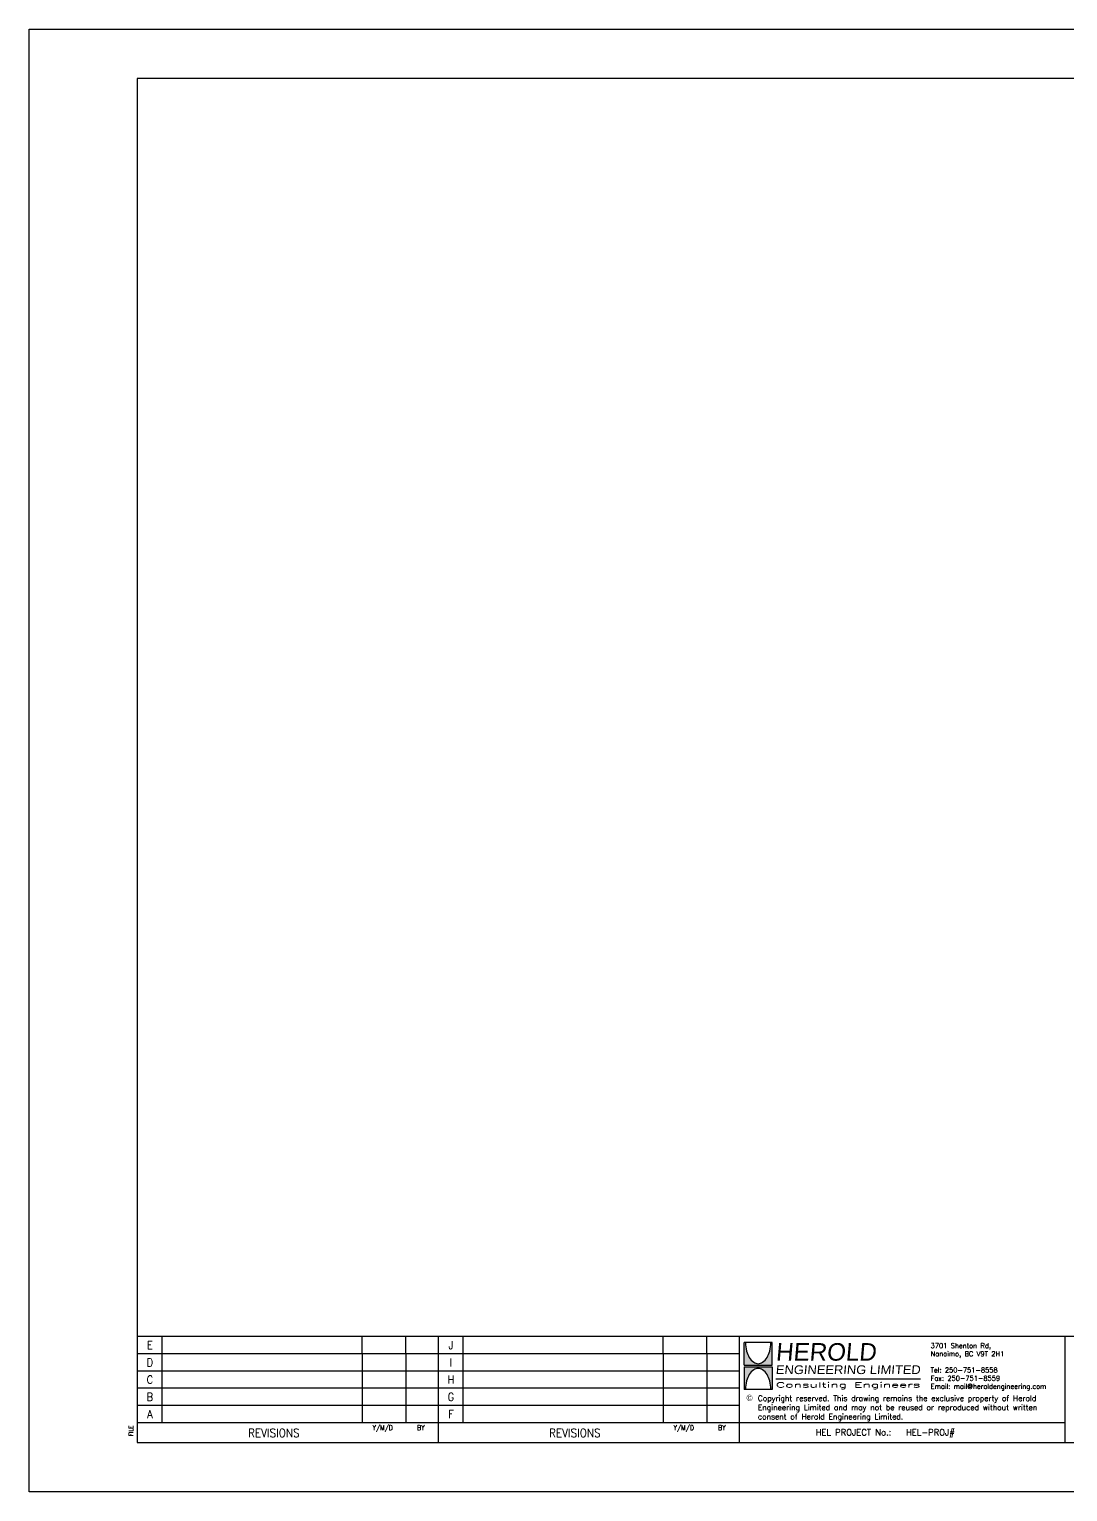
# Model space of a CAD drawing. Extents: x 0 to 841, y 0 to 594.
# Drawn here: x 0 to 422, y 0 to 594 of the extents above; entities that cross this region are included whole.
import ezdxf
from ezdxf.enums import TextEntityAlignment as Align

# ---------------------------------------------------------------- set-up
doc = ezdxf.new("R2010")
doc.units = 0
doc.header["$LTSCALE"] = 0.375
doc.header["$MEASUREMENT"] = 0
doc.layers.get('0').update_dxf_attribs({"linetype": 'CONTINUOUS'})
for name, color, linetype in [('BDR-18', 1, 'CONTINUOUS'), ('BDR-25', 4, 'CONTINUOUS'), ('BDR-35', 2, 'CONTINUOUS'), ('BORDER', 4, 'CONTINUOUS'), ('S-TXT25', 6, 'CONTINUOUS')]:
    doc.layers.add(name, color=color, linetype=linetype)
doc.layers.add('Non-Plot', color=7, linetype='CONTINUOUS', plot=False)
doc.styles.add('BCF BORDER1', font='ROMANS.shx', dxfattribs={"width": 0.9})
doc.styles.add('BCF BORDER2', font='romand.shx', dxfattribs={"width": 0.9})
doc.styles.add('LOGO', font='ERASBD.TTF')
doc.styles.add('PHEL25', font='simplex.shx', dxfattribs={"height": 2.5})
doc.styles.add('ROMANS', font='ROMANS.shx')

# ---------------------------------------------------------------- blocks, each defined once
blk = doc.blocks.new('copyright')
at = {"layer": 'BDR-25', "insert": (0.114, -0.041), "char_height": 0.05859, "width": 0.04464, "attachment_point": 1, "style": 'ROMANS'}
blk.add_mtext('{\\fBankGothic Lt BT|b0|i0|c0|p34;\\H1.125x;©} ', dxfattribs=at)

msp = doc.modelspace()

# ---------------------------------------------------------------- hatches: boundary and pattern name
at = {"layer": 'BDR-18'}
for points in [[(292.39, 54.53, -0.074062), (291.31, 57.15, -0.060657), (290.89, 60.58), (290.26, 60.58), (290.26, 51.39), (301.74, 51.39), (301.74, 60.58), (301.11, 60.58, -0.060657), (300.69, 57.15, -0.074062), (299.62, 54.53, -0.106906), (297.8, 52.58, -0.152862), (296, 52.02, -0.152862), (294.21, 52.58, -0.106906)], [(299.62, 47.62, -0.074062), (300.69, 45, -0.060657), (301.11, 41.56), (301.74, 41.56), (301.74, 50.76), (290.26, 50.76), (290.26, 41.56), (290.89, 41.56, -0.060657), (291.31, 45, -0.074062), (292.39, 47.62, -0.106906), (294.21, 49.56, -0.152862), (296, 50.13, -0.152862), (297.8, 49.56, -0.106906)]]:
    msp.add_hatch(color=253, dxfattribs=at).paths.add_polyline_path(points)

# ---------------------------------------------------------------- linework, layer by layer
at = {"layer": 'BDR-18', "ltscale": 8}
for p, q in [((301.74, 60.58), (290.26, 60.58)), ((290.26, 51.39), (290.26, 60.58)), ((301.74, 51.39), (301.74, 60.58)), ((290.26, 51.39), (301.74, 51.39)), ((290.26, 50.76), (301.74, 50.76)), ((290.26, 50.76), (290.26, 41.56)), ((301.74, 50.76), (301.74, 41.56)), ((301.74, 41.56), (290.26, 41.56))]:
    msp.add_line(p, q, dxfattribs=at)
for centre, radius, start, end in [((305.19, 60.58), 14.3, 180, 193.88456), ((286.82, 60.58), 14.3, 346.11544, 0), ((300.66, 59.46), 9.62, 193.88456, 210.82736), ((297.8, 57.75), 6.29, 210.82736, 235.23565), ((294.21, 57.75), 6.29, 304.76435, 329.17264), ((291.35, 59.46), 9.62, 329.17264, 346.11544), ((300.66, 42.69), 9.62, 149.17264, 166.11544), ((297.8, 44.39), 6.29, 124.76435, 149.17264), ((296, 55.17), 3.15, 235.23565, 270), ((296, 46.97), 3.15, 90, 124.76435), ((296, 55.17), 3.15, 270, 304.76435), ((296, 46.97), 3.15, 55.23565, 90), ((294.21, 44.39), 6.29, 30.82736, 55.23565), ((291.35, 42.69), 9.62, 13.88456, 30.82736), ((305.19, 41.56), 14.3, 166.11544, 180), ((286.82, 41.56), 14.3, 0, 13.88456)]:
    msp.add_arc(centre, radius, start, end, dxfattribs=at)
at = {"layer": 'BDR-25'}
msp.add_line((303.11, 45.92), (361.87, 45.92), dxfattribs=at)
at = {"layer": 'BORDER', "color": 4}
for p, q in [((43.8, 63.13), (814.8, 63.13)), ((166.03, 63.13), (166.03, 20)), ((288.27, 63.13), (288.27, 20)), ((420.47, 63.13), (420.47, 20)), ((166.25, 28.03), (44.01, 28.03)), ((420.47, 28.03), (166.25, 28.03))]:
    msp.add_line(p, q, dxfattribs=at)
at = {"layer": 'BORDER', "color": 1}
for p, q in [((54.04, 28.03), (54.04, 63.13)), ((135.16, 55.94), (135.16, 63.13)), ((152.98, 55.94), (152.98, 63.13)), ((176.27, 28.03), (176.27, 63.13)), ((257.4, 55.94), (257.4, 63.13)), ((275.21, 55.94), (275.21, 63.13)), ((166.25, 56.03), (43.8, 56.03)), ((135.16, 55.94), (135.16, 28.03)), ((152.98, 55.94), (152.98, 28.03)), ((288.27, 56.03), (166.25, 56.03)), ((257.4, 55.94), (257.4, 28.03)), ((275.21, 55.94), (275.21, 28.03)), ((166.25, 49.03), (43.8, 49.03)), ((288.27, 49.03), (166.25, 49.03)), ((166.25, 42.03), (43.8, 42.03)), ((288.27, 42.03), (166.25, 42.03)), ((166.25, 35.03), (43.8, 35.03)), ((288.27, 35.03), (166.25, 35.03))]:
    msp.add_line(p, q, dxfattribs=at)
at = {"layer": 'BORDER', "color": 4}
msp.add_lwpolyline([(43.8, 20), (814.8, 20), (814.8, 574), (43.8, 574)], close=True, dxfattribs=at)
at = {"layer": 'Non-Plot'}
msp.add_lwpolyline([(841, 0), (0, 0), (0, 594), (841, 594)], close=True, dxfattribs=at)

# ---------------------------------------------------------------- block references
at = {"xscale": 38.10000000000036, "yscale": 38.09999999999991, "zscale": 38.09999999999999}
msp.add_blockref('copyright', (286.92, 40.95), dxfattribs=at)

# ---------------------------------------------------------------- texts
at = {"layer": 'BDR-25', "attachment_point": 1, "style": 'ROMANS'}
for s, insert, char_height, width in [('3701 Shenton Rd, \\PNanaimo, BC V9T 2H1 \\P\\PTel: 250-751-8558 \\PFax: 250-751-8559 \\PEmail: mail@heroldengineering.com', (366.03, 60.33), 1.9844, 64.1538), ('Copyright reserved. This drawing remains the exclusive property of Herold Engineering Limited and may not be reused or reproduced without written consent of Herold Engineering Limited.', (295.87, 39.08), 2.23242, 126.2544)]:
    msp.add_mtext(s, dxfattribs=dict(at, insert=insert, char_height=char_height, width=width))
at = {"layer": 'BDR-35', "ltscale": 8, "style": 'LOGO', "oblique": 5, "width": 0.868773}
msp.add_text('HEROLD', height=7.117, rotation=0.01804, dxfattribs=at).set_placement((303.07, 53.24), (343.92, 53.25), align=Align.FIT)
at = {"layer": 'BDR-35', "ltscale": 8, "style": 'LOGO', "oblique": 5, "width": 0.926134}
msp.add_text('ENGINEERING LIMITED', height=3.5585, dxfattribs=at).set_placement((303.07, 47.79), (361.87, 47.79), align=Align.FIT)
at = {"layer": 'BDR-35', "ltscale": 8, "style": 'ROMANS', "width": 1.834552}
msp.add_text('Consulting Engineers', height=2.0405, dxfattribs=at).set_placement((303.23, 42.38), (361.87, 42.38), align=Align.FIT)
at = {"layer": 'BORDER', "color": 1, "style": 'BCF BORDER2', "width": 0.9}
for s, p in [('E', (49.02, 59.53)), ('J', (171.26, 59.53)), ('D', (49.02, 52.53)), ('I', (171.26, 52.53)), ('C', (49.02, 45.53)), ('H', (171.26, 45.53)), ('B', (49.02, 38.53)), ('G', (171.26, 38.53)), ('A', (49.02, 31.53)), ('F', (171.26, 31.53))]:
    msp.add_text(s, height=3.25, dxfattribs=at).set_placement(p, align=Align.MIDDLE)
for p in [(88.87, 22.17), (211.1, 22.17)]:
    msp.add_text('REVISIONS', height=3.429, dxfattribs=at).set_placement(p)
at = {"layer": 'BORDER', "color": 1, "style": 'BCF BORDER1', "width": 0.9}
for s, p in [('Y/M/D', (143.54, 25)), ('BY', (159.04, 25)), ('Y/M/D', (265.78, 25)), ('BY', (281.28, 25))]:
    msp.add_text(s, height=2, dxfattribs=at).set_placement(p, align=Align.CENTER)
msp.add_attdef('FILE', (42.2, 22.6), 'FILE: M:\\Structural\\r2007\\Blocks\\Client Titleblocks\\BC Ferries\\BCF Border A1 H.DWG  PLOT DATE: ----', height=1.8, rotation=90, dxfattribs=at)
at = {"layer": 'S-TXT25', "insert": (319.34, 25.4), "char_height": 2.5, "width": 244.0365, "attachment_point": 1, "style": 'PHEL25'}
msp.add_mtext('HEL PROJECT No.:', dxfattribs=at)
at = {"layer": 'S-TXT25', "style": 'PHEL25'}
msp.add_attdef('HEL-PROJ#', text='0000-000', height=2.5, dxfattribs=at).set_placement((356.03, 25.4), align=Align.TOP_LEFT)

doc.saveas('drawing.dxf')
